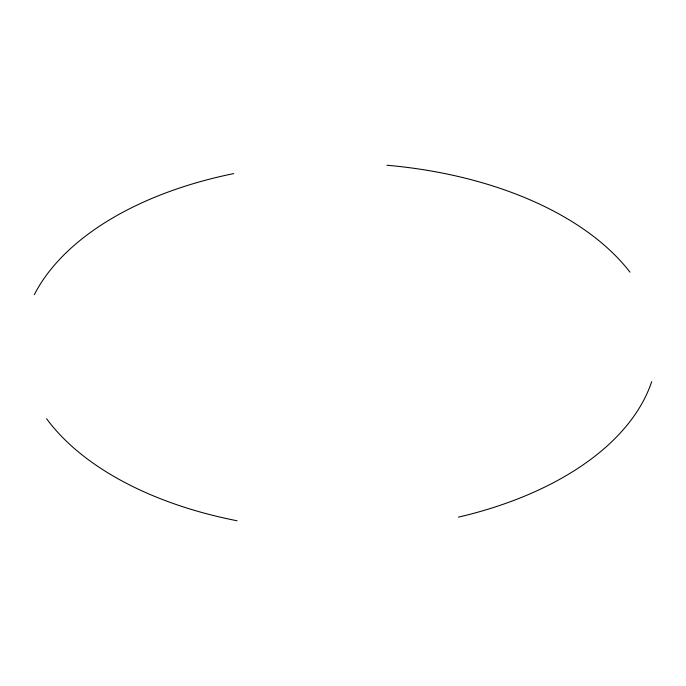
<?xml version="1.0" encoding="UTF-8"?>
<svg xmlns="http://www.w3.org/2000/svg" width="686" height="686" viewBox="0 0 686 686"><rect width="100%" height="100%" fill="white"/><g stroke="black" fill="none" stroke-linecap="round" stroke-linejoin="round"><path stroke-width="1.03" d="M651.7 381.622A318.124 183.668 0 0 1 458.48 517.141M237.03 520.751A318.124 183.668 0 0 1 46.622 418.777M34.3 294.688A318.124 183.668 0 0 1 233.763 173.584M386.973 165.249A318.124 183.668 0 0 1 629.98 272.171"/></g></svg>
